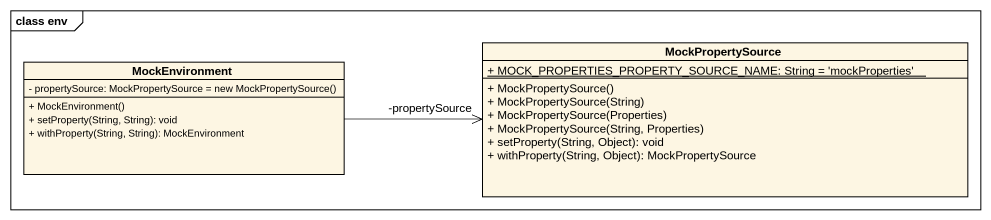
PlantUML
@startuml
mainframe class env
hide circle
hide empty members
skinparam classAttributeIconSize 0
class MockPropertySource {
  {static} + MOCK_PROPERTIES_PROPERTY_SOURCE_NAME: String = 'mockProperties'
  + MockPropertySource()
  + MockPropertySource(String)
  + MockPropertySource(Properties)
  + MockPropertySource(String, Properties)
  + setProperty(String, Object): void
  + withProperty(String, Object): MockPropertySource
}
class MockEnvironment {
  {field} - propertySource: MockPropertySource = new MockPropertySource()
  + MockEnvironment()
  + setProperty(String, String): void
  + withProperty(String, String): MockEnvironment
}
MockEnvironment -right-> "-propertySource" MockPropertySource
@enduml
